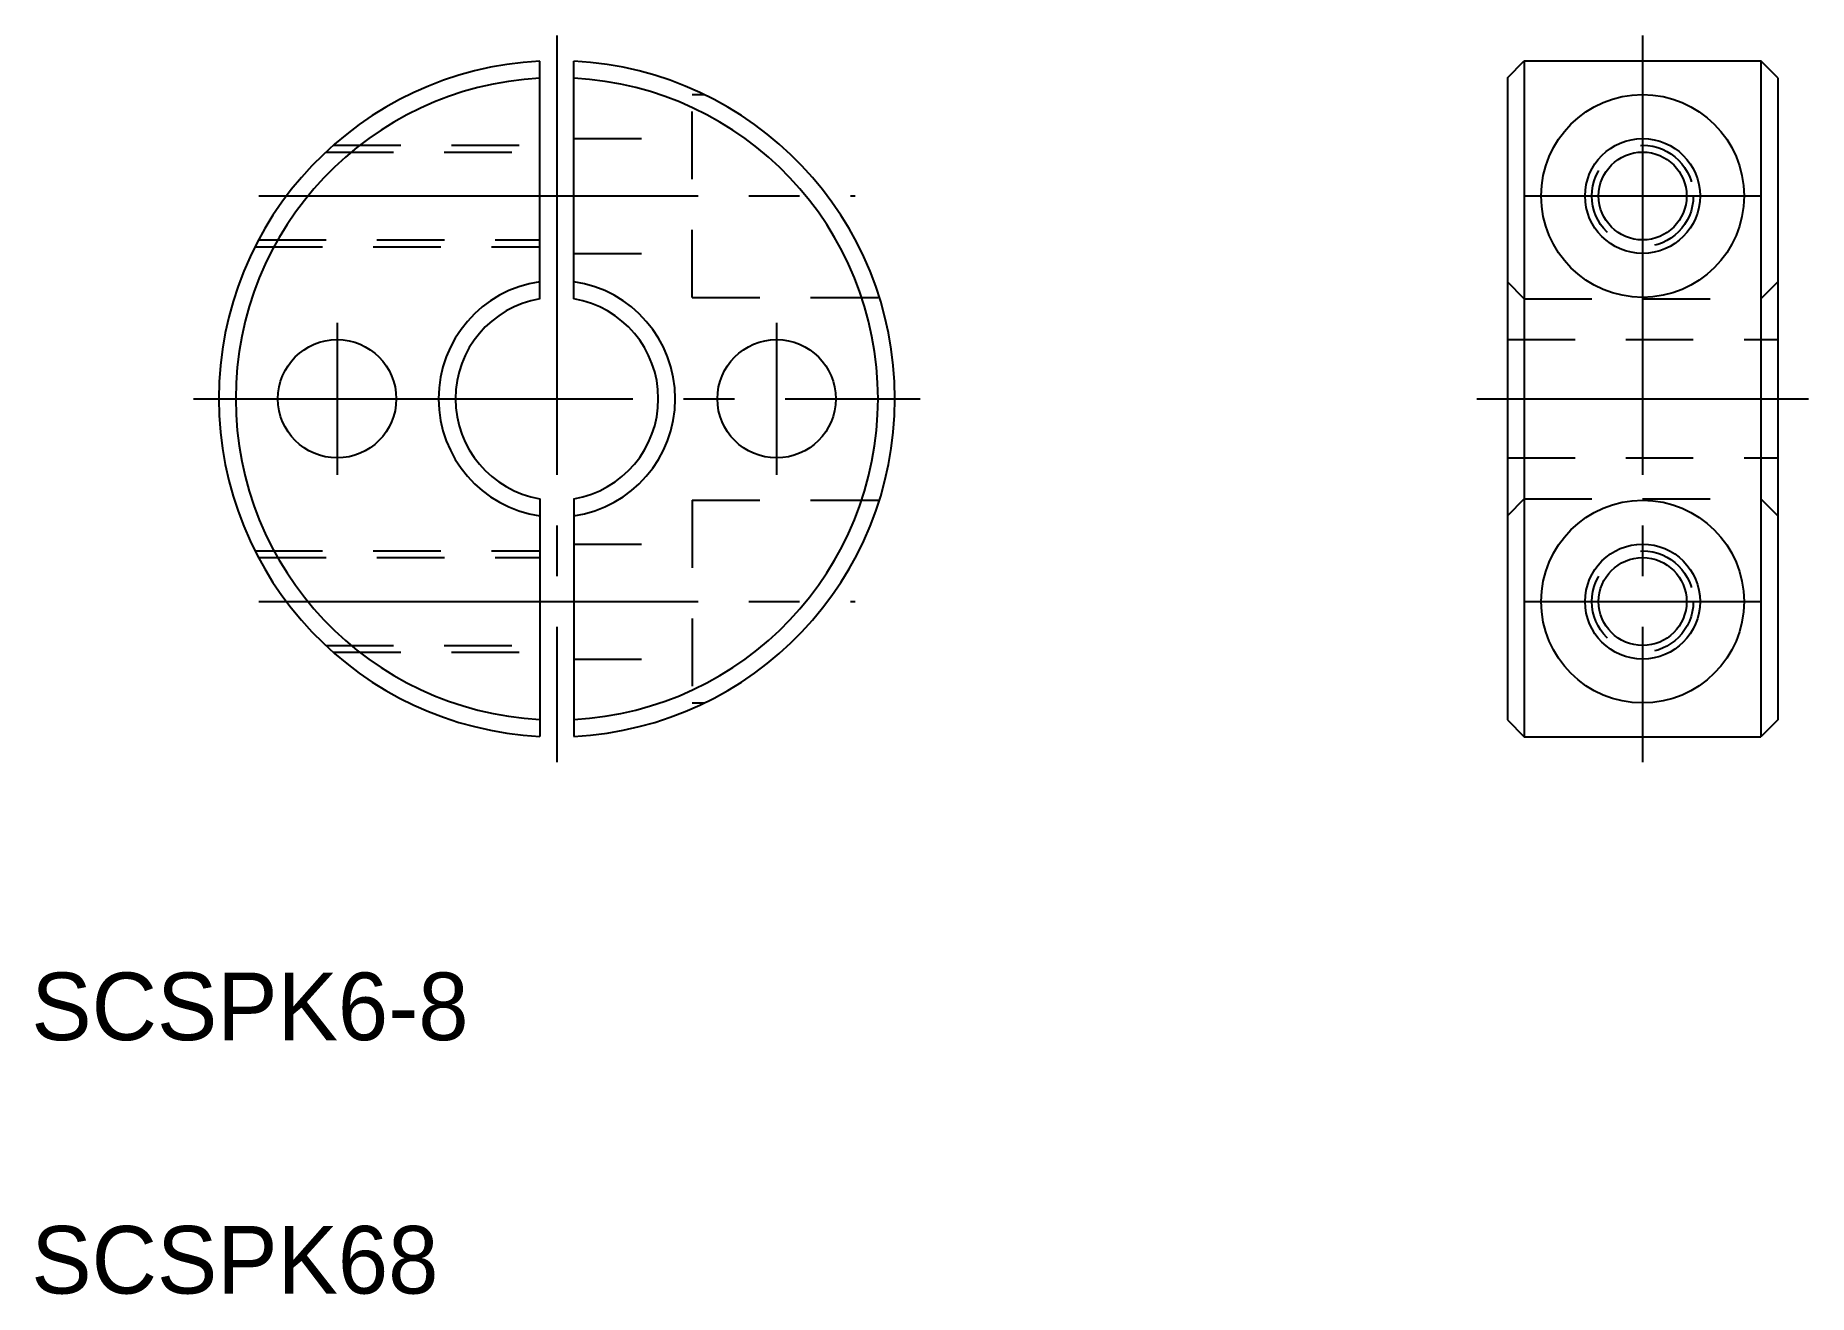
# Model space of a CAD drawing. Extents: x 122.6 to 175, y 172.5 to 209.7.
import ezdxf

# ---------------------------------------------------------------- set-up
doc = ezdxf.new("R2010")
doc.units = 0
doc.linetypes.add('CENTER', pattern=[17.5, 13, -1.5, 1.5, -1.5])
doc.linetypes.add('DASHED', pattern=[3.5, 2, -1.5])
doc.layers.get('0').update_dxf_attribs({"linetype": 'CONTINUOUS'})
doc.layers.add('CENTER', color=1, linetype='CENTER')

msp = doc.modelspace()

# ---------------------------------------------------------------- linework, layer by layer
at = {"color": 7, "linetype": 'CONTINUOUS'}
for p, q in [((137.499, 201.947), (137.499, 208.976)), ((138.499, 201.947), (138.499, 208.976)), ((166.115, 208.489), (166.615, 208.989)), ((166.615, 208.989), (166.615, 188.989)), ((166.615, 208.989), (173.615, 208.989)), ((173.615, 208.989), (173.615, 188.989)), ((174.115, 208.489), (173.615, 208.989)), ((166.115, 208.489), (166.115, 189.489)), ((174.115, 208.489), (174.115, 189.489)), ((137.499, 196.03), (137.499, 189.001)), ((138.499, 196.03), (138.499, 189.001)), ((166.115, 189.489), (166.615, 188.989)), ((174.115, 189.489), (173.615, 188.989)), ((166.615, 188.989), (173.615, 188.989))]:
    msp.add_line(p, q, dxfattribs=at)
at = {"color": 3, "linetype": 'DASHED'}
for p, q in [((141.999, 201.989), (141.999, 207.989)), ((141.999, 207.989), (142.358, 207.989)), ((138.499, 206.689), (141.999, 206.689)), ((131.164, 206.289), (137.499, 206.289)), ((131.384, 206.489), (137.499, 206.489)), ((129.172, 203.689), (137.499, 203.689)), ((129.068, 203.489), (137.499, 203.489)), ((138.499, 203.289), (141.999, 203.289)), ((141.999, 201.989), (147.538, 201.989)), ((166.615, 201.947), (166.115, 202.447)), ((166.615, 201.947), (173.615, 201.947)), ((173.615, 201.947), (174.115, 202.447)), ((166.115, 200.739), (174.115, 200.739)), ((166.115, 197.239), (174.115, 197.239)), ((141.999, 195.989), (147.538, 195.989)), ((141.999, 195.989), (141.999, 189.989)), ((166.615, 196.03), (166.115, 195.53)), ((166.615, 196.03), (173.615, 196.03)), ((173.615, 196.03), (174.115, 195.53)), ((138.499, 194.689), (141.999, 194.689)), ((129.068, 194.489), (137.499, 194.489)), ((129.172, 194.289), (137.499, 194.289)), ((131.164, 191.689), (137.499, 191.689)), ((131.384, 191.489), (137.499, 191.489)), ((138.499, 191.289), (141.999, 191.289)), ((141.999, 189.989), (142.358, 189.989))]:
    msp.add_line(p, q, dxfattribs=at)
for p, q in [((168.365, 188.989), (168.365, 188.989)), ((170.115, 188.989), (170.115, 188.989))]:
    msp.add_line(p, q)
for centre, radius in [((170.115, 204.989), 3), ((170.115, 204.989), 1.7), ((170.115, 204.989), 1.3), ((131.499, 198.989), 1.75), ((144.499, 198.989), 1.75), ((170.115, 192.989), 3), ((170.115, 192.989), 1.7), ((170.115, 192.989), 1.3)]:
    msp.add_circle(centre, radius)
for centre in [(170.115, 204.989), (170.115, 192.989)]:
    msp.add_circle(centre, 1.5, dxfattribs=at)
at = {"color": 7, "linetype": 'CONTINUOUS'}
for radius, start, end in [(10, 92.866, 267.134), (10, 272.866, 87.134), (9.5, 93.017, 266.983), (9.5, 273.017, 86.983), (3.5, 98.2132, 261.7868), (3.5, 278.2132, 81.7868), (3, 99.5941, 260.4059), (3, 279.5941, 80.4059)]:
    msp.add_arc((137.999, 198.989), radius, start, end, dxfattribs=at)
at = {"layer": 'CENTER', "color": 1, "linetype": 'CENTER'}
for p, q in [((137.999, 209.739), (137.999, 188.239)), ((170.115, 209.739), (170.115, 188.239)), ((129.18, 204.989), (146.818, 204.989)), ((166.615, 204.989), (173.615, 204.989)), ((131.499, 201.239), (131.499, 196.739)), ((144.499, 201.239), (144.499, 196.739)), ((127.249, 198.989), (148.749, 198.989)), ((165.207, 198.989), (175.023, 198.989)), ((129.18, 192.989), (146.818, 192.989)), ((166.615, 192.989), (173.615, 192.989))]:
    msp.add_line(p, q, dxfattribs=at)

# ---------------------------------------------------------------- texts
for s, p in [('SCSPK6-8', (122.454, 180.013)), ('SCSPK68', (122.454, 172.516))]:
    msp.add_text(s, height=2).set_placement(p)

doc.saveas('drawing.dxf')
